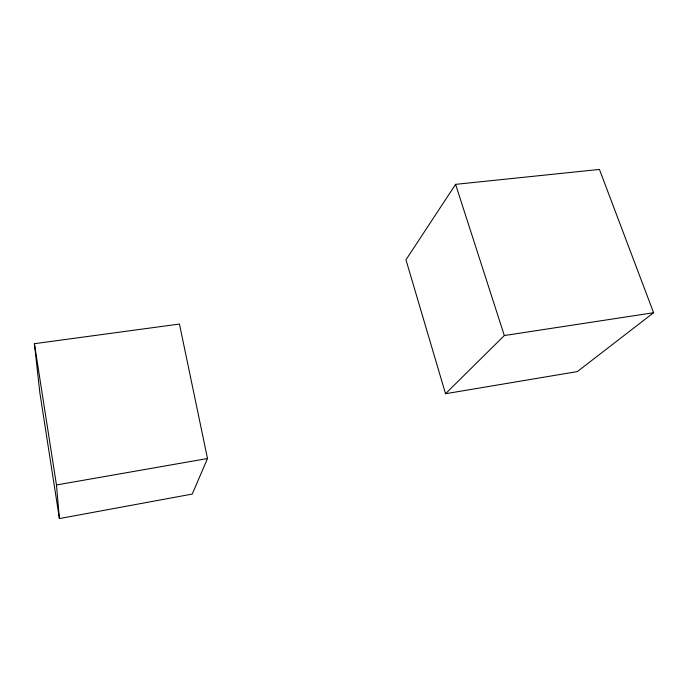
<?xml version="1.0" encoding="UTF-8"?>
<svg xmlns="http://www.w3.org/2000/svg" width="688" height="688" viewBox="0 0 688 688"><rect width="100%" height="100%" fill="white"/><g stroke="black" fill="none" stroke-linecap="round" stroke-linejoin="round"><path stroke-width="1.03" d="M207.501 458.526L192.253 494.061L59.409 518.571L39.844 392.719L34.4 343.69L179.448 324.048L207.501 458.526L56.468 484.971L59.409 518.571M455.594 184.35L405.963 259.823L445.532 393.725L577.361 371.58L653.6 312.73L599.437 169.429L455.594 184.35L504.321 335.546L445.532 393.725M504.321 335.546L653.6 312.73M34.4 343.69L56.468 484.971"/></g></svg>
